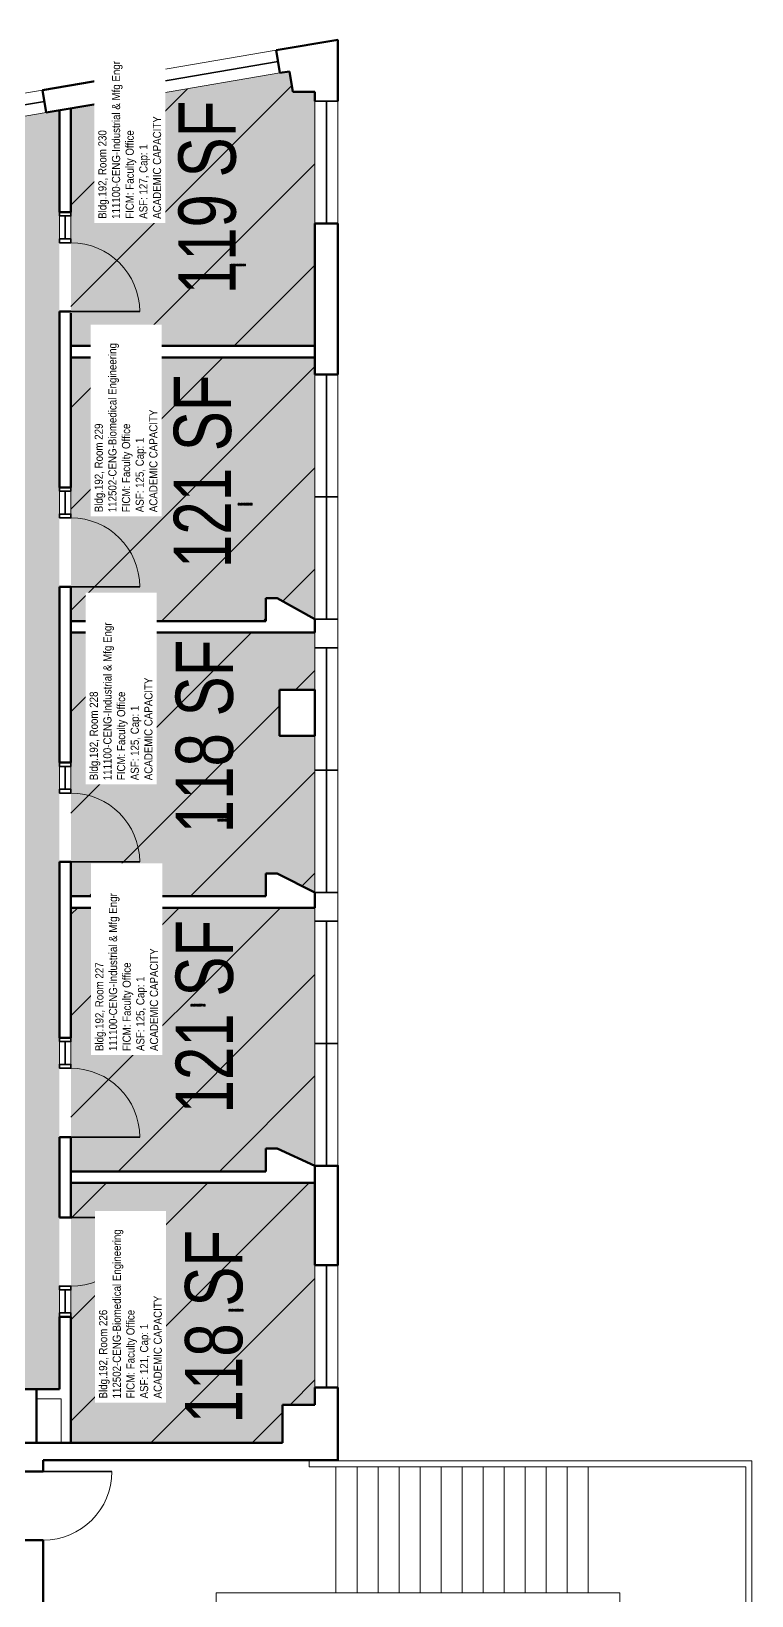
# Model space of a CAD drawing. Header units: inches. Extents: x -2539 to 2829, y -872 to 1370.
# Drawn here: x 2453 to 2829, y 367 to 1185 of the extents above; entities that cross this region are included whole.
import ezdxf
from ezdxf.enums import TextEntityAlignment as Align

# ---------------------------------------------------------------- set-up
doc = ezdxf.new("R2010")
doc.units = ezdxf.units.IN
doc.header["$LTSCALE"] = 10
doc.header["$MEASUREMENT"] = 0
for name, color, linetype in [('A-DOOR', 2, 'CONTINUOUS'), ('A-FLOR', 3, 'CONTINUOUS'), ('A-GLAZ', 1, 'CONTINUOUS'), ('A-IDEN-RNUM', 7, 'CONTINUOUS'), ('A-IDEN-SNUM', 4, 'CONTINUOUS'), ('A-IDEN-VNUM', 4, 'CONTINUOUS'), ('A-WALL', 5, 'CONTINUOUS'), ('AREA-TEXT', 3, 'CONTINUOUS'), ('Rooms-Capacity', 4, 'CONTINUOUS'), ('Rooms-Category-Color', 7, 'CONTINUOUS'), ('Rooms-College-Color', 7, 'CONTINUOUS'), ('Rooms-Department-Color', 7, 'CONTINUOUS'), ('Rooms-Division-Color', 7, 'CONTINUOUS'), ('Rooms-Information', 7, 'CONTINUOUS')]:
    doc.layers.add(name, color=color, linetype=linetype)
doc.styles.add('CP_AREA', font='arial.ttf', dxfattribs={"height": 15})
doc.styles.add('CP_ROOMVNUMBER', font='arial.ttf', dxfattribs={"width": 0.85, "height": 0.075})
doc.styles.add('ROOMSNUMBER', font='TXT.SHX', dxfattribs={"height": 1})

msp = doc.modelspace()

# ---------------------------------------------------------------- hatches: boundary and pattern name
at = {"layer": 'Rooms-Capacity'}
h = msp.add_hatch(dxfattribs=at)
h.set_pattern_fill('ANSI31', color=256, scale=300, style=0)
h.paths.add_polyline_path([(2473.27, 1145), (2587.59, 1164.43), (2589.4, 1153.78), (2600.95, 1153.78), (2600.95, 1020.74), (2473.27, 1020.74)])
h = msp.add_hatch(dxfattribs=at)
h.set_pattern_fill('ANSI31', color=256, scale=300, style=0)
h.paths.add_polyline_path([(2473.27, 1014.74), (2600.95, 1014.74), (2600.95, 877.74), (2581.27, 888.74), (2575.27, 888.74), (2575.27, 876.74), (2473.27, 876.74)])
h = msp.add_hatch(dxfattribs=at)
h.set_pattern_fill('ANSI31', color=256, scale=300, style=0)
h.paths.add_polyline_path([(2473.27, 870.74), (2600.95, 870.74), (2600.95, 840.74), (2582.42, 840.74), (2582.42, 816.74), (2600.95, 816.74), (2600.95, 734.74), (2581.27, 744.74), (2575.27, 744.74), (2575.27, 732.74), (2473.27, 732.74)])
h = msp.add_hatch(dxfattribs=at)
h.set_pattern_fill('ANSI31', color=256, scale=300, style=0)
h.paths.add_polyline_path([(2473.27, 726.74), (2600.95, 726.74), (2600.95, 591.74), (2581.27, 600.74), (2575.27, 600.74), (2575.27, 588.74), (2473.27, 588.74)])
h = msp.add_hatch(dxfattribs=at)
h.set_pattern_fill('ANSI31', color=256, scale=300, style=0)
h.paths.add_polyline_path([(2473.27, 582.74), (2600.95, 582.74), (2600.95, 466.61), (2583.96, 466.61), (2583.96, 446.74), (2473.27, 446.74)])
at = {"layer": 'Rooms-Category-Color', "true_color": 0xfa9ba3}
for points in [[(2473.27, 1145), (2587.59, 1164.43), (2589.4, 1153.78), (2600.95, 1153.78), (2600.95, 1020.74), (2473.27, 1020.74)], [(2473.27, 1014.74), (2600.95, 1014.74), (2600.95, 877.74), (2581.27, 888.74), (2575.27, 888.74), (2575.27, 876.74), (2473.27, 876.74)], [(2473.27, 870.74), (2600.95, 870.74), (2600.95, 840.74), (2582.42, 840.74), (2582.42, 816.74), (2600.95, 816.74), (2600.95, 734.74), (2581.27, 744.74), (2575.27, 744.74), (2575.27, 732.74), (2473.27, 732.74)], [(2473.27, 726.74), (2600.95, 726.74), (2600.95, 591.74), (2581.27, 600.74), (2575.27, 600.74), (2575.27, 588.74), (2473.27, 588.74)], [(2473.27, 582.74), (2600.95, 582.74), (2600.95, 466.61), (2583.96, 466.61), (2583.96, 446.74), (2473.27, 446.74)]]:
    msp.add_hatch(color=241, dxfattribs=at).paths.add_polyline_path(points)
at = {"layer": 'Rooms-Category-Color', "true_color": 0xadadad}
msp.add_hatch(color=253, dxfattribs=at).paths.add_polyline_path([(2023.35, 933.78), (2038.99, 841.74), (2203.27, 841.74), (2203.27, 871.74), (2286.02, 880.87), (2286.02, 926.74), (2389.27, 926.74), (2389.27, 474.74), (2467.27, 474.74), (2467.27, 1143.98), (2385.42, 1130.08), (2385.42, 1111.98), (2355.41, 1106.88), (2376.51, 982.74), (2230.46, 982.74), (2232.74, 969.31)])
at = {"layer": 'Rooms-College-Color', "true_color": 0x99d7b2}
for points in [[(2473.27, 1145), (2587.59, 1164.43), (2589.4, 1153.78), (2600.95, 1153.78), (2600.95, 1020.74), (2473.27, 1020.74)], [(2473.27, 1014.74), (2600.95, 1014.74), (2600.95, 877.74), (2581.27, 888.74), (2575.27, 888.74), (2575.27, 876.74), (2473.27, 876.74)], [(2473.27, 870.74), (2600.95, 870.74), (2600.95, 840.74), (2582.42, 840.74), (2582.42, 816.74), (2600.95, 816.74), (2600.95, 734.74), (2581.27, 744.74), (2575.27, 744.74), (2575.27, 732.74), (2473.27, 732.74)], [(2473.27, 726.74), (2600.95, 726.74), (2600.95, 591.74), (2581.27, 600.74), (2575.27, 600.74), (2575.27, 588.74), (2473.27, 588.74)], [(2473.27, 582.74), (2600.95, 582.74), (2600.95, 466.61), (2583.96, 466.61), (2583.96, 446.74), (2473.27, 446.74)]]:
    msp.add_hatch(color=253, dxfattribs=at).paths.add_polyline_path(points)
at = {"layer": 'Rooms-College-Color', "true_color": 0xadadad}
msp.add_hatch(color=253, dxfattribs=at).paths.add_polyline_path([(2023.35, 933.78), (2038.99, 841.74), (2203.27, 841.74), (2203.27, 871.74), (2286.02, 880.87), (2286.02, 926.74), (2389.27, 926.74), (2389.27, 474.74), (2467.27, 474.74), (2467.27, 1143.98), (2385.42, 1130.08), (2385.42, 1111.98), (2355.41, 1106.88), (2376.51, 982.74), (2230.46, 982.74), (2232.74, 969.31)])
at = {"layer": 'Rooms-Department-Color', "true_color": 0x99d7b2}
for points in [[(2473.27, 1145), (2587.59, 1164.43), (2589.4, 1153.78), (2600.95, 1153.78), (2600.95, 1020.74), (2473.27, 1020.74)], [(2473.27, 1014.74), (2600.95, 1014.74), (2600.95, 877.74), (2581.27, 888.74), (2575.27, 888.74), (2575.27, 876.74), (2473.27, 876.74)], [(2473.27, 870.74), (2600.95, 870.74), (2600.95, 840.74), (2582.42, 840.74), (2582.42, 816.74), (2600.95, 816.74), (2600.95, 734.74), (2581.27, 744.74), (2575.27, 744.74), (2575.27, 732.74), (2473.27, 732.74)], [(2473.27, 726.74), (2600.95, 726.74), (2600.95, 591.74), (2581.27, 600.74), (2575.27, 600.74), (2575.27, 588.74), (2473.27, 588.74)], [(2473.27, 582.74), (2600.95, 582.74), (2600.95, 466.61), (2583.96, 466.61), (2583.96, 446.74), (2473.27, 446.74)]]:
    msp.add_hatch(color=253, dxfattribs=at).paths.add_polyline_path(points)
at = {"layer": 'Rooms-Department-Color', "true_color": 0xacacac}
msp.add_hatch(color=253, dxfattribs=at).paths.add_polyline_path([(2023.35, 933.78), (2038.99, 841.74), (2203.27, 841.74), (2203.27, 871.74), (2286.02, 880.87), (2286.02, 926.74), (2389.27, 926.74), (2389.27, 474.74), (2467.27, 474.74), (2467.27, 1143.98), (2385.42, 1130.08), (2385.42, 1111.98), (2355.41, 1106.88), (2376.51, 982.74), (2230.46, 982.74), (2232.74, 969.31)])
at = {"layer": 'Rooms-Division-Color', "true_color": 0x99d7b2}
for points in [[(2473.27, 1145), (2587.59, 1164.43), (2589.4, 1153.78), (2600.95, 1153.78), (2600.95, 1020.74), (2473.27, 1020.74)], [(2473.27, 1014.74), (2600.95, 1014.74), (2600.95, 877.74), (2581.27, 888.74), (2575.27, 888.74), (2575.27, 876.74), (2473.27, 876.74)], [(2473.27, 870.74), (2600.95, 870.74), (2600.95, 840.74), (2582.42, 840.74), (2582.42, 816.74), (2600.95, 816.74), (2600.95, 734.74), (2581.27, 744.74), (2575.27, 744.74), (2575.27, 732.74), (2473.27, 732.74)], [(2473.27, 726.74), (2600.95, 726.74), (2600.95, 591.74), (2581.27, 600.74), (2575.27, 600.74), (2575.27, 588.74), (2473.27, 588.74)], [(2473.27, 582.74), (2600.95, 582.74), (2600.95, 466.61), (2583.96, 466.61), (2583.96, 446.74), (2473.27, 446.74)]]:
    msp.add_hatch(color=253, dxfattribs=at).paths.add_polyline_path(points)
at = {"layer": 'Rooms-Division-Color', "true_color": 0xadadad}
msp.add_hatch(color=253, dxfattribs=at).paths.add_polyline_path([(2023.35, 933.78), (2038.99, 841.74), (2203.27, 841.74), (2203.27, 871.74), (2286.02, 880.87), (2286.02, 926.74), (2389.27, 926.74), (2389.27, 474.74), (2467.27, 474.74), (2467.27, 1143.98), (2385.42, 1130.08), (2385.42, 1111.98), (2355.41, 1106.88), (2376.51, 982.74), (2230.46, 982.74), (2232.74, 969.31)])

# ---------------------------------------------------------------- linework, layer by layer
at = {"layer": 'A-DOOR', "linetype": 'Continuous', "lineweight": 35}
for p, q in [((2473.27, 1038.74), (2509.27, 1038.74)), ((2473.27, 894.74), (2509.27, 894.74)), ((2473.27, 750.74), (2509.27, 750.74)), ((2473.27, 606.74), (2509.27, 606.74))]:
    msp.add_line(p, q, dxfattribs=at)
at = {"layer": 'A-DOOR', "linetype": 'Continuous', "lineweight": 35, "extrusion": (4.2914e-28, 6.09557e-43, -1)}
msp.add_line((2473.27, 564.74), (2509.27, 564.74), dxfattribs=at)
at = {"layer": 'A-DOOR', "linetype": 'Continuous', "lineweight": 35, "extrusion": (0, 0, -1)}
msp.add_line((2458.77, 431.74, 0), (2494.77, 431.74, 0), dxfattribs=at)
at = {"layer": 'A-DOOR', "linetype": 'Continuous', "lineweight": 18, "extrusion": (4.40177e-28, -2.72412e-42, -1)}
for centre in [(-2473.27, 1038.74), (-2473.27, 894.74), (-2473.27, 750.74), (-2473.27, 606.74)]:
    msp.add_arc(centre, 36, 90, 180, dxfattribs=at)
at = {"layer": 'A-DOOR', "linetype": 'Continuous', "lineweight": 18}
for centre in [(2473.27, 564.74), (2458.77, 431.74, 0)]:
    msp.add_arc(centre, 36, 270, 0, dxfattribs=at)
at = {"layer": 'A-FLOR', "linetype": 'Continuous', "lineweight": 18}
for p, q in [((2597.96, 437.24), (2829.46, 437.24)), ((2597.96, 437.24), (2597.96, 434.24)), ((2597.96, 434.24), (2826.46, 434.24)), ((2611.96, 434.24), (2611.96, 368.24)), ((2622.96, 434.24), (2622.96, 368.24)), ((2633.96, 434.24), (2633.96, 368.24)), ((2644.96, 434.24), (2644.96, 368.24)), ((2655.96, 434.24), (2655.96, 368.24)), ((2666.96, 434.24), (2666.96, 368.24)), ((2677.96, 434.24), (2677.96, 368.24)), ((2688.96, 434.24), (2688.96, 368.24)), ((2699.96, 434.24), (2699.96, 368.24)), ((2710.96, 434.24), (2710.96, 368.24)), ((2721.96, 434.24), (2721.96, 368.24)), ((2732.96, 434.24), (2732.96, 368.24)), ((2743.96, 434.24), (2743.96, 368.24)), ((2826.46, 434.24), (2826.46, 279.24)), ((2829.46, 437.24), (2829.46, 276.24)), ((2549.33, 368.24), (2760.46, 368.24)), ((2549.33, 368.24), (2549.33, 345.24)), ((2760.46, 368.24), (2760.46, 345.24))]:
    msp.add_line(p, q, dxfattribs=at)
at = {"layer": 'A-GLAZ', "linetype": 'Continuous', "lineweight": 18}
for p, q in [((2580.65, 1175.42), (2517.55, 1164.7)), ((2458.4, 1154.65), (2395.31, 1143.93)), ((2600.95, 1084.78), (2600.95, 1148.78)), ((2612.95, 1084.78), (2612.95, 1148.78)), ((2467.27, 1076.74), (2467.27, 1088.74)), ((2473.27, 1076.74), (2473.27, 1088.74)), ((2600.95, 591.74), (2600.95, 1005.74)), ((2612.95, 1005.74), (2612.95, 591.74)), ((2467.27, 932.74), (2467.27, 944.74)), ((2473.27, 932.74), (2473.27, 944.74)), ((2467.27, 788.74), (2467.27, 800.74)), ((2473.27, 788.74), (2473.27, 800.74)), ((2467.27, 644.74), (2467.27, 656.74)), ((2473.27, 644.74), (2473.27, 656.74)), ((2600.95, 475.74), (2600.95, 539.74)), ((2612.95, 539.74), (2612.95, 475.74)), ((2467.27, 514.74), (2467.27, 526.74)), ((2473.27, 514.74), (2473.27, 526.74))]:
    msp.add_line(p, q, dxfattribs=at)
at = {"layer": 'A-GLAZ', "linetype": 'Continuous', "lineweight": 35}
for p, q in [((2518.56, 1158.78), (2581.66, 1169.5)), ((2396.31, 1138.01), (2459.41, 1148.73)), ((2612.95, 1148.78), (2600.95, 1148.78)), ((2612.95, 1148.78), (2600.95, 1148.78)), ((2606.95, 1084.78), (2606.95, 1148.78)), ((2470.27, 1076.74), (2470.27, 1088.74)), ((2606.95, 877.74), (2606.95, 1005.74)), ((2470.27, 932.74), (2470.27, 944.74)), ((2612.95, 941.74), (2600.95, 941.74)), ((2612.95, 877.74), (2600.95, 877.74)), ((2600.95, 862.74), (2612.95, 862.74)), ((2606.95, 734.74), (2606.95, 862.74)), ((2470.27, 788.74), (2470.27, 800.74)), ((2612.95, 798.74), (2600.95, 798.74)), ((2612.95, 734.74), (2600.95, 734.74)), ((2600.95, 719.74), (2612.95, 719.74)), ((2606.95, 591.74), (2606.95, 719.74)), ((2470.27, 644.74), (2470.27, 656.74)), ((2612.95, 655.74), (2600.95, 655.74)), ((2612.95, 591.74), (2600.95, 591.74)), ((2600.95, 539.74), (2612.95, 539.74)), ((2606.95, 475.74), (2606.95, 539.74)), ((2470.27, 514.74), (2470.27, 526.74))]:
    msp.add_line(p, q, dxfattribs=at)
at = {"layer": 'A-GLAZ', "linetype": 'Continuous', "lineweight": 18, "flags": 128}
for points in [[(2519.56, 1152.87), (2582.66, 1163.59)], [(2397.32, 1132.1), (2460.41, 1142.82)]]:
    msp.add_lwpolyline(points, dxfattribs=at)
at = {"layer": 'A-GLAZ', "linetype": 'Continuous', "lineweight": 35}
for points in [[(2467.27, 1088.74), (2473.27, 1088.74), (2473.27, 1090.74), (2467.27, 1090.74)], [(2467.27, 1074.74), (2473.27, 1074.74), (2473.27, 1076.74), (2467.27, 1076.74)], [(2467.27, 944.74), (2473.27, 944.74), (2473.27, 946.74), (2467.27, 946.74)], [(2467.27, 930.74), (2473.27, 930.74), (2473.27, 932.74), (2467.27, 932.74)], [(2467.27, 800.74), (2473.27, 800.74), (2473.27, 802.74), (2467.27, 802.74)], [(2467.27, 786.74), (2473.27, 786.74), (2473.27, 788.74), (2467.27, 788.74)], [(2467.27, 656.74), (2473.27, 656.74), (2473.27, 658.74), (2467.27, 658.74)], [(2467.27, 642.74), (2473.27, 642.74), (2473.27, 644.74), (2467.27, 644.74)], [(2467.27, 526.74), (2473.27, 526.74), (2473.27, 528.74), (2467.27, 528.74)], [(2467.27, 512.74), (2473.27, 512.74), (2473.27, 514.74), (2467.27, 514.74)]]:
    msp.add_3dface(points, dxfattribs=at)
at = {"layer": 'A-WALL', "linetype": 'Continuous', "lineweight": 50}
for p, q in [((2580.65, 1175.42), (2612.95, 1180.91)), ((2612.95, 1180.91), (2612.95, 1148.78)), ((2580.65, 1175.42), (2582.66, 1163.59)), ((2517.55, 1164.7), (2519.56, 1152.87)), ((2582.66, 1163.59), (2587.59, 1164.43)), ((2587.59, 1164.43), (2589.4, 1153.78)), ((2460.41, 1142.82), (2458.4, 1154.65)), ((2600.95, 1153.78), (2589.4, 1153.78)), ((2600.95, 1153.78), (2600.95, 1148.78)), ((2467.27, 1090.74), (2473.27, 1090.74)), ((2600.95, 1084.78), (2612.95, 1084.78)), ((2600.95, 1084.78), (2600.95, 1005.74)), ((2467.27, 1038.74), (2473.27, 1038.74)), ((2467.27, 946.74), (2473.27, 946.74)), ((2467.27, 894.74), (2473.27, 894.74)), ((2575.27, 888.74, 0), (2581.27, 888.74, 0)), ((2575.27, 876.74, 0), (2575.27, 888.74, 0)), ((2581.27, 888.74, 0), (2600.95, 877.74, 0)), ((2600.95, 877.74), (2600.95, 870.74)), ((2467.27, 802.74), (2473.27, 802.74)), ((2467.27, 750.74), (2473.27, 750.74)), ((2575.27, 732.74, 0), (2575.27, 744.74, 0)), ((2575.27, 744.74, 0), (2581.27, 744.74, 0)), ((2581.27, 744.74, 0), (2600.95, 734.74, 0)), ((2600.95, 734.74), (2600.95, 726.74)), ((2467.27, 658.74), (2473.27, 658.74)), ((2467.27, 606.74), (2473.27, 606.74)), ((2575.27, 588.74, 0), (2575.27, 600.74, 0)), ((2575.27, 600.74, 0), (2581.27, 600.74, 0)), ((2581.27, 600.74, 0), (2600.95, 591.74, 0)), ((2467.27, 564.74), (2473.27, 564.74)), ((2467.27, 512.74), (2473.27, 512.74)), ((2612.95, 475.74), (2600.95, 475.74)), ((2445.27, 474.74), (2467.27, 474.74)), ((2600.95, 466.61), (2583.96, 466.61)), ((2583.96, 466.61), (2583.96, 446.74)), ((2458.77, 437.74, 0), (2612.95, 437.74, 0)), ((2458.77, 395.74), (2449.27, 395.74)), ((2458.77, 395.74), (2458.77, 334.43))]:
    msp.add_line(p, q, dxfattribs=at)
at = {"layer": 'A-WALL', "linetype": 'Continuous', "lineweight": 18}
msp.add_line((2455.27, 469.74), (2468.27, 469.74), dxfattribs=at)
at = {"layer": 'A-WALL', "linetype": 'Continuous', "lineweight": 50, "flags": 128}
for points in [[(2458.4, 1154.65), (2517.55, 1164.7)], [(2460.41, 1142.82), (2519.56, 1152.87)], [(2612.95, 1084.78), (2612.95, 1005.74)], [(2600.95, 1005.74), (2612.95, 1005.74)], [(2600.95, 475.74), (2600.95, 466.61)], [(2612.95, 475.74), (2612.95, 437.74)], [(2458.77, 437.74), (2458.77, 431.74), (2449.27, 431.74)]]:
    msp.add_lwpolyline(points, dxfattribs=at)
at = {"layer": 'A-WALL', "linetype": 'Continuous', "lineweight": 50, "elevation": 0, "flags": 128}
for points in [[(2467.27, 1143.98), (2467.27, 1090.74)], [(2473.27, 1145), (2473.27, 1090.74)], [(2467.27, 1038.74), (2467.27, 946.74)], [(2473.27, 1037.81), (2473.27, 946.74)], [(2473.27, 1020.74), (2600.95, 1020.74)], [(2473.27, 1014.74), (2600.95, 1014.74)], [(2467.27, 894.74), (2467.27, 802.74)], [(2473.27, 894.74), (2473.27, 802.74)], [(2473.27, 876.74), (2575.27, 876.74)], [(2473.27, 870.74), (2600.95, 870.74)], [(2467.27, 750.74), (2467.27, 658.74)], [(2473.27, 750.74), (2473.27, 658.74)], [(2473.27, 732.74), (2575.27, 732.74)], [(2473.27, 726.74), (2600.95, 726.74)], [(2467.27, 606.74), (2467.27, 564.74)], [(2473.27, 606.74), (2473.27, 564.74)], [(2473.27, 588.74), (2575.27, 588.74)], [(2473.27, 582.74), (2600.95, 582.74)], [(2467.27, 512.74), (2467.27, 474.74)], [(2473.27, 512.74), (2473.27, 446.74)], [(2455.27, 474.74), (2455.27, 446.74)], [(2449.27, 446.74), (2583.96, 446.74)]]:
    msp.add_lwpolyline(points, dxfattribs=at)
at = {"layer": 'A-WALL', "linetype": 'Continuous', "lineweight": 18, "elevation": 0, "flags": 128}
msp.add_lwpolyline([(2468.27, 469.74), (2468.27, 446.74)], dxfattribs=at)
at = {"layer": 'A-WALL', "linetype": 'Continuous', "lineweight": 50}
for points in [[(2582.42, 840.74), (2582.42, 816.74), (2600.95, 816.74), (2600.95, 840.74)], [(2600.95, 591.74), (2612.95, 591.74), (2612.95, 539.74), (2600.95, 539.74)]]:
    msp.add_3dface(points, dxfattribs=at)

# ---------------------------------------------------------------- texts
at = {"layer": 'A-IDEN-RNUM', "style": 'ROOMSNUMBER', "width": 0.85}
for s, p in [('0230-00', (2557.06, 1062.6)), ('0229-00', (2560.57, 937.43)), ('0228-00', (2549.99, 772.03)), ('0227-00', (2535.96, 675.22)), ('0226-00', (2555.84, 515.64))]:
    msp.add_text(s, height=1, rotation=360, dxfattribs=at).set_placement(p)
at = {"layer": 'A-IDEN-SNUM', "style": 'ROOMSNUMBER', "width": 0.85}
for s, p in [('1920023000', (2557.06, 1062.6)), ('1920022900', (2560.57, 937.43)), ('1920022800', (2549.99, 772.03)), ('1920022700', (2535.96, 675.22)), ('1920022600', (2555.84, 515.64))]:
    msp.add_text(s, height=1, rotation=360, dxfattribs=at).set_placement(p)
at = {"layer": 'A-IDEN-VNUM', "style": 'CP_ROOMVNUMBER', "width": 0.85}
for s, p in [('230', (2505.53, 1116.96)), ('229', (2503.62, 963.44)), ('228', (2501.02, 823.2)), ('227', (2503.95, 681.48)), ('226', (2505.91, 499.69))]:
    msp.add_text(s, height=30, rotation=90, dxfattribs=at).set_placement(p, align=Align.MIDDLE_CENTER)
at = {"layer": 'AREA-TEXT', "style": 'CP_AREA', "width": 0.75}
for s, p in [('119 SF', (2544.53, 1098.41, 0)), ('121 SF', (2542.09, 955.14, 0)), ('118 SF', (2543.07, 816.36, 0)), ('121 SF', (2543.07, 669.75, 0)), ('118 SF', (2547.96, 507.5, 0))]:
    msp.add_text(s, height=30, rotation=90, dxfattribs=at).set_placement(p, align=Align.MIDDLE_CENTER)

# ---------------------------------------------------------------- next in the draw order: texts
at = {"layer": 'Rooms-Information', "char_height": 4.28571, "width": 96, "attachment_point": 7, "rotation": 90, "style": 'CP_ROOMVNUMBER', "bg_fill": 3, "box_fill_scale": 1.5, "bg_fill_color": 256, "bg_fill_true_color": 13158600, "bg_fill_transparency": 0}
for s, insert in [('Bldg.192, Room 230^M^J111100-CENG-Industrial & Mfg Engr^M^JFICM: Faculty Office^M^JASF: 127, Cap: 1^M^JACADEMIC CAPACITY', (2520.53, 1087.24)), ('Bldg.192, Room 229^M^J112502-CENG-Biomedical Engineering^M^JFICM: Faculty Office^M^JASF: 125, Cap: 1^M^JACADEMIC CAPACITY', (2518.62, 933.72)), ('Bldg.192, Room 228^M^J111100-CENG-Industrial & Mfg Engr^M^JFICM: Faculty Office^M^JASF: 125, Cap: 1^M^JACADEMIC CAPACITY', (2516.02, 793.48)), ('Bldg.192, Room 227^M^J111100-CENG-Industrial & Mfg Engr^M^JFICM: Faculty Office^M^JASF: 125, Cap: 1^M^JACADEMIC CAPACITY', (2518.95, 651.76)), ('Bldg.192, Room 226^M^J112502-CENG-Biomedical Engineering^M^JFICM: Faculty Office^M^JASF: 121, Cap: 1^M^JACADEMIC CAPACITY', (2520.91, 469.97))]:
    msp.add_mtext(s, dxfattribs=dict(at, insert=insert))

doc.saveas('drawing.dxf')
